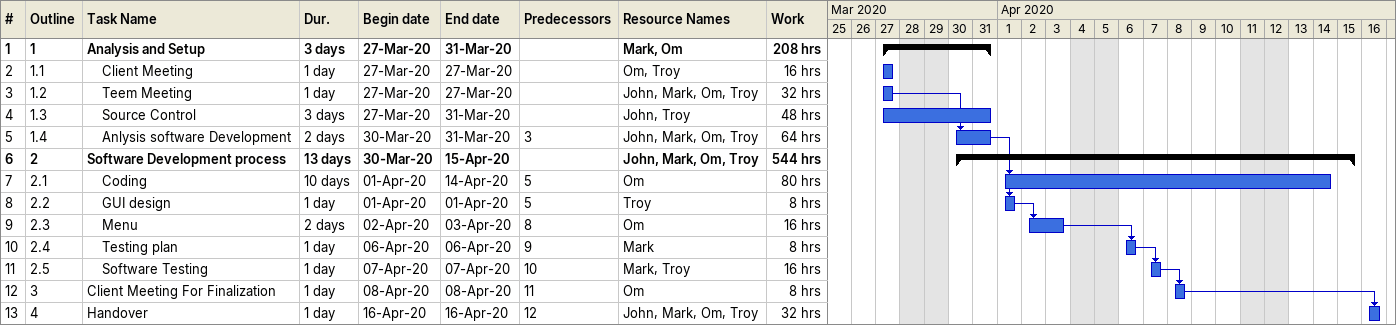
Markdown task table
| ID | WBS | Task | Duration | Start | Finish | Predecessors | Resources | Work (h) |
|---|---|---|---|---|---|---|---|---|
| 1 | 1 | **Analysis and Setup** | 3d | 2020-03-27 | 2020-03-31 |  | Mark, Om | 208 |
| 2 | 1.1 | Client Meeting | 1d | 2020-03-27 | 2020-03-27 |  | Om, Troy | 16 |
| 3 | 1.2 | Teem Meeting | 1d | 2020-03-27 | 2020-03-27 |  | John, Mark, Om, Troy | 32 |
| 4 | 1.3 | Source Control | 3d | 2020-03-27 | 2020-03-31 |  | John, Troy | 48 |
| 5 | 1.4 | Anlysis software Development | 2d | 2020-03-30 | 2020-03-31 | 3 | John, Mark, Om, Troy | 64 |
| 6 | 2 | **Software Development process** | 13d | 2020-03-30 | 2020-04-15 |  | John, Mark, Om, Troy | 544 |
| 7 | 2.1 | Coding | 10d | 2020-04-01 | 2020-04-14 | 5 | Om | 80 |
| 8 | 2.2 | GUI design | 1d | 2020-04-01 | 2020-04-01 | 5 | Troy | 8 |
| 9 | 2.3 | Menu | 2d | 2020-04-02 | 2020-04-03 | 8 | Om | 16 |
| 10 | 2.4 | Testing plan | 1d | 2020-04-06 | 2020-04-06 | 9 | Mark | 8 |
| 11 | 2.5 | Software Testing | 1d | 2020-04-07 | 2020-04-07 | 10 | Mark, Troy | 16 |
| 12 | 3 | Client Meeting For Finalization | 1d | 2020-04-08 | 2020-04-08 | 11 | Om | 8 |
| 13 | 4 | Handover | 1d | 2020-04-16 | 2020-04-16 | 12 | John, Mark, Om, Troy | 32 |
